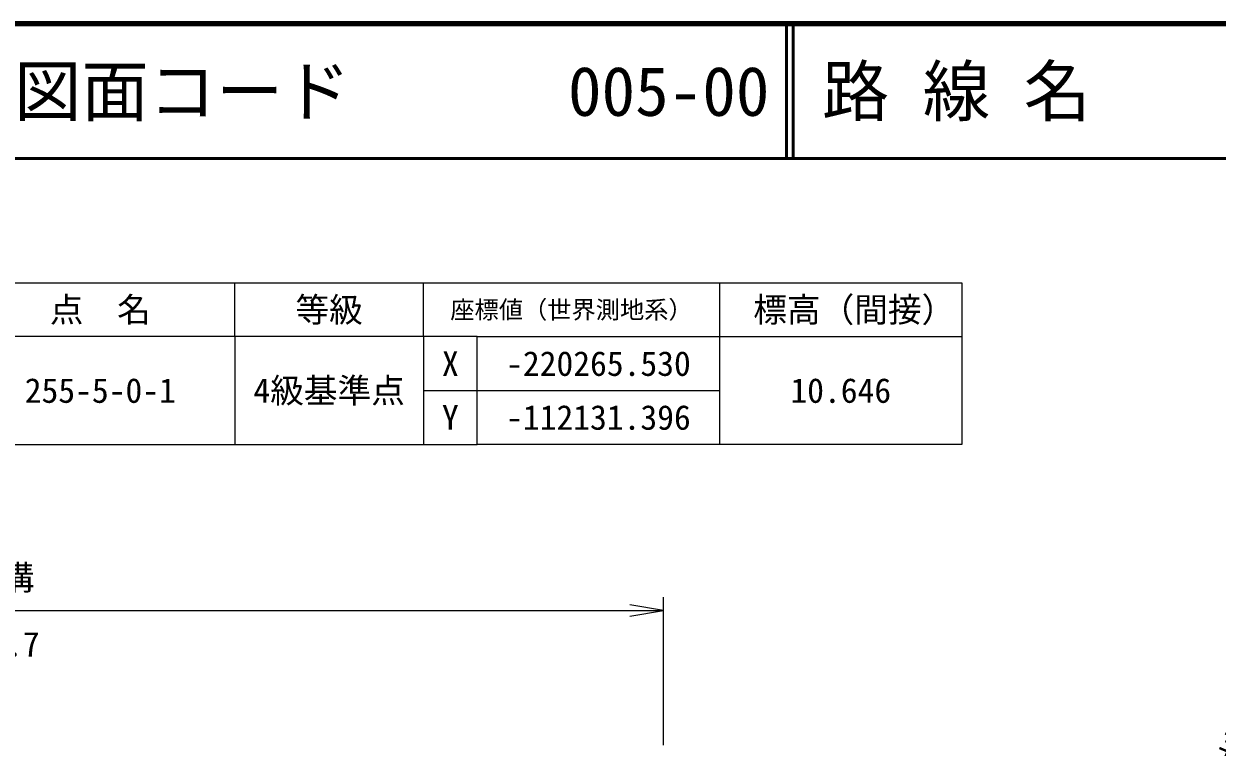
# Model space of a CAD drawing. Units: millimetres at full size, sheet at 1:1000; details may follow other scales. Extents: x 40000 to 680000, y 20000 to 380000.
# Drawn here: x 121108 to 209738, y 326290 to 380000 of the extents above; entities that cross this region are included whole.
import ezdxf
from ezdxf.enums import TextEntityAlignment as Align

# ---------------------------------------------------------------- set-up
doc = ezdxf.new("R2010")
doc.units = ezdxf.units.MM
doc.header["$LTSCALE"] = 1000
for name, color, linetype, lineweight in [('M-BMK-SRVR', 3, 'Continuous', 25), ('M-STR-HTXT', 7, 'Continuous', 13), ('M-TTL', 2, 'Continuous', 140), ('M-TTL-LINE', 7, 'Continuous', 50)]:
    doc.layers.add(name, color=color, linetype=linetype, lineweight=lineweight)
doc.layers.add('M-TTL-TXT', color=7, linetype='Continuous')
doc.styles.add('ＭＳ ゴシック', font='')
doc.styles.get('ＭＳ ゴシック').set_extended_font_data('MS Gothic')

# ---------------------------------------------------------------- blocks, each defined once
blk = doc.blocks.new('open_arrow')
at = {"color": 0, "linetype": 'Continuous', "lineweight": -2}
blk.add_lwpolyline([(7.5, 1.25), (0, 0), (7.5, -1.25)], dxfattribs=at)

msp = doc.modelspace()

# ---------------------------------------------------------------- linework, layer by layer
at = {"layer": 'M-BMK-SRVR'}
for p, q in [((116784, 360775), (136784, 360775)), ((136784, 356775), (136784, 360775)), ((136784, 360775), (150784, 360775)), ((150784, 356775), (150784, 360775)), ((150784, 360775), (172784, 360775)), ((172784, 360775), (172784, 356775)), ((172784, 360775), (190784, 360775)), ((190784, 360775), (190784, 356775)), ((136784, 356775), (116784, 356775)), ((150784, 356775), (136784, 356775)), ((136784, 356775), (136784, 348775)), ((154784, 356775), (150784, 356775)), ((150784, 356775), (150784, 352775)), ((154784, 352775), (154784, 356775)), ((154784, 356775), (172784, 356775)), ((172784, 356775), (172784, 352775)), ((172784, 356775), (190784, 356775)), ((190784, 356775), (190784, 348775)), ((150784, 352775), (154784, 352775)), ((150784, 352775), (150784, 348775)), ((154784, 348775), (154784, 352775)), ((154784, 352775), (172784, 352775)), ((172784, 352775), (172784, 348775)), ((116784, 348775), (136784, 348775)), ((136784, 348775), (150784, 348775)), ((150784, 348775), (154784, 348775)), ((172784, 348775), (154784, 348775)), ((190784, 348775), (172784, 348775))]:
    msp.add_line(p, q, dxfattribs=at)
at = {"layer": 'M-STR-HTXT'}
for p, q in [((168623, 326429), (168623, 337429)), ((68035, 336429), (168623, 336429))]:
    msp.add_line(p, q, dxfattribs=at)
at = {"layer": 'M-TTL'}
msp.add_line((680000, 380000), (40000, 380000), dxfattribs=at)
at = {"layer": 'M-TTL-LINE'}
for p, q in [((177750, 380000), (177750, 370000)), ((178250, 380000), (178250, 370000)), ((40000, 370000), (680000, 370000))]:
    msp.add_line(p, q, dxfattribs=at)

# ---------------------------------------------------------------- block references
at = {"layer": 'M-STR-HTXT', "xscale": 333, "yscale": 333, "rotation": 180}
msp.add_blockref('open_arrow', (168623, 336429), dxfattribs=at)

# ---------------------------------------------------------------- texts
at = {"layer": 'M-BMK-SRVR', "style": 'ＭＳ ゴシック'}
for s, height, p in [('点\u3000名', 1833, (126784, 358775)), ('等級', 1833, (143784, 358775)), ('標高（間接）', 1833, (182784, 358775)), ('座標値（世界測地系）', 1320, (161784, 358775)), ('X', 1833, (152784, 354775)), ('-220265.530', 1833, (163784, 354775)), ('255-5-0-1', 1833, (126784, 352775)), ('4級基準点', 1833, (143784, 352775)), ('10.646', 1833, (181784, 352775)), ('Y', 1833, (152784, 350775)), ('-112131.396', 1833, (163784, 350775))]:
    msp.add_text(s, height=height, dxfattribs=at).set_placement(p, align=Align.MIDDLE_CENTER)
at = {"layer": 'M-STR-HTXT', "style": 'ＭＳ ゴシック'}
msp.add_text('主要地方道\u3000下関長門線', height=1833, rotation=66.974, dxfattribs=at).set_placement((214190, 333356), align=Align.MIDDLE_CENTER)
msp.add_text('側\u3000溝', height=1833, dxfattribs=at).set_placement((118151, 338880), align=Align.MIDDLE_CENTER)
msp.add_text('L=100.7', height=1833, dxfattribs=at).set_placement((117914, 332468), align=Align.BOTTOM_CENTER)
at = {"layer": 'M-TTL-TXT', "style": 'ＭＳ ゴシック'}
for s, p in [('図面コード', (120380, 375000)), ('005-00', (161521, 375000)), ('路 線 名', (180380, 375000))]:
    msp.add_text(s, height=3666, dxfattribs=at).set_placement(p, align=Align.MIDDLE_LEFT)

doc.saveas('drawing.dxf')
